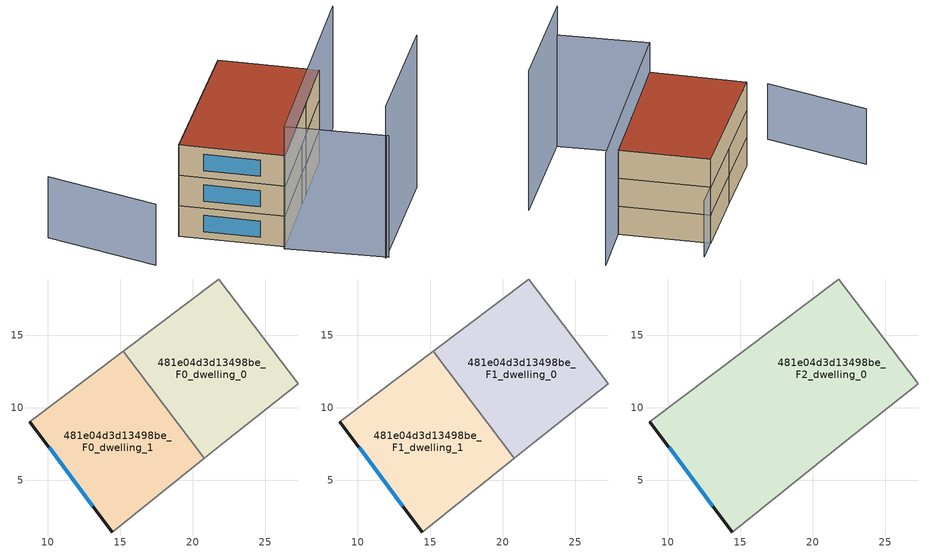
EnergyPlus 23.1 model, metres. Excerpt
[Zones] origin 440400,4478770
481e04d3d13498be_F0_dwelling_0
 floor ground (EU_floor_Construction): 21.79,18.89 27.28,11.68 22.16,7.63 20.78,6.52 15.2,13.91 z0
 wall adiabatic (EU_wall_Construction): 20.78,6.52 22.16,7.63 27.28,11.68 21.79,18.89 15.2,13.91 z0:3
 wall to 481e04d3d13498be_F0_dwelling_1 (EU_wall_Construction): 15.2,13.91 20.78,6.52 z0:3
481e04d3d13498be_F0_dwelling_1
 floor ground (EU_floor_Construction): 15.2,13.91 20.78,6.52 14.46,1.45 8.76,9.05 z0
 wall outside (EU_wall_Construction): 8.76,9.05 14.46,1.45 z0:3
 wall adiabatic (EU_wall_Construction): 15.2,13.91 8.76,9.05 / 14.46,1.45 20.78,6.52 z0:3
 window (EU_Window_Construction): 10.09,7.27 13.12,3.23 z0.7:2.3
481e04d3d13498be_F1_dwelling_0
 floor to 481e04d3d13498be_F0_dwelling_0 (EU_floor_Construction): 21.79,18.89 27.27,11.68 22.16,7.63 20.78,6.52 15.2,13.91 z3
 wall adiabatic (EU_wall_Construction): 20.78,6.52 22.16,7.63 27.28,11.68 21.79,18.89 15.2,13.91 z3:6
 wall to 481e04d3d13498be_F1_dwelling_1 (EU_wall_Construction): 15.2,13.91 20.78,6.52 z3:6
481e04d3d13498be_F1_dwelling_1
 floor to 481e04d3d13498be_F0_dwelling_1 (EU_floor_Construction): 15.2,13.91 20.78,6.52 14.46,1.45 8.76,9.05 z3
 wall outside (EU_wall_Construction): 8.76,9.05 14.46,1.45 z3:6
 wall adiabatic (EU_wall_Construction): 15.2,13.91 8.76,9.05 / 14.46,1.45 20.78,6.52 z3:6
 window (EU_Window_Construction): 10.09,7.27 13.12,3.23 z3.7:5.3
481e04d3d13498be_F2_dwelling_0
 floor to 481e04d3d13498be_F1_dwelling_0 (EU_floor_Construction): 21.79,18.89 27.27,11.68 22.16,7.63 20.78,6.52 15.2,13.91 z6
 floor to 481e04d3d13498be_F1_dwelling_1 (EU_floor_Construction): 15.2,13.91 20.78,6.52 14.46,1.45 8.76,9.05 z6
 wall outside (EU_wall_Construction): 8.76,9.05 14.46,1.45 z6:9
 wall adiabatic (EU_wall_Construction): 14.46,1.45 22.16,7.63 27.28,11.68 21.79,18.89 8.76,9.05 z6:9
 window (EU_Window_Construction): 10.09,7.27 13.12,3.23 z6.7:8.3
 roof outside (EU_roof_Construction): 22.16,7.63 27.28,11.68 21.79,18.89 8.76,9.05 14.46,1.45 z9
shading: 19.68,-5.94 30.53,2.41 z0:15; 20.01,-5.99 14.21,1.26 / 14.21,1.26 32.32,15.76 z0:12; -0.07,16.31 3.67,6.26 / 24.12,20.64 8.83,8.96 z0:6
[Building]
EU S2 Campaign: North Axis=0; Terrain=City; Solar Distribution=FullExterior
[Site:Location]
Madrid: Latitude=40.5; Longitude=-3.5; Time Zone=1; Elevation=609
[SizingPeriod:WeatherFileDays]
AnnualSizingPeriod: Begin Month=1; Begin Day of Month=1; End Month=12; End Day of Month=31; Day of Week for Start Day=Monday; Use Weather File Daylight Saving Period=No; Use Weather File Rain and Snow Indicators=No
[MATERIAL]
EU_InternalMass_Material: Roughness=MediumRough; Thickness=0.1; Conductivity=1; Density=1800; Specific Heat=900; Thermal Absorptance=0.9; Solar Absorptance=0.7; Visible Absorptance=0.7
[MATERIAL:NOMASS] Roughness=MediumRough; Thermal Absorptance=0.9; Solar Absorptance=0.7; Visible Absorptance=0.7
Name | Thermal Resistance
EU_wall_NoMass | 0.419739
EU_roof_NoMass | 0.352165
EU_floor_NoMass | 0.608284
[WINDOWMATERIAL:SIMPLEGLAZINGSYSTEM]
EU_Window_SimpleGlazing: UFactor=4.8352; Solar Heat Gain Coefficient=0.85; Visible Transmittance=0.85
[CONSTRUCTION]
EU_wall_Construction: EU_wall_NoMass
EU_roof_Construction: EU_roof_NoMass
EU_floor_Construction: EU_floor_NoMass
EU_InternalMass_Construction: EU_InternalMass_Material
EU_Window_Construction: EU_Window_SimpleGlazing
[ZONE] Type=1; Multiplier=1; Ceiling Height=autocalculate; Floor Area=autocalculate; Part of Total Floor Area=Yes
Name | Volume
481e04d3d13498be_F0_dwelling_0 | 227.423
481e04d3d13498be_F1_dwelling_0 | 227.422
481e04d3d13498be_F2_dwelling_0 | 454.83
481e04d3d13498be_F0_dwelling_1; 481e04d3d13498be_F1_dwelling_1 | 227.407
[INTERNALMASS] Construction=EU_InternalMass_Construction
Name | Zone or ZoneList | Surface Area
481e04d3d13498be_F0_dwelling_0_EU_InternalMass | 481e04d3d13498be_F0_dwelling_0 | 75.8067
481e04d3d13498be_F0_dwelling_1_EU_InternalMass | 481e04d3d13498be_F0_dwelling_1 | 75.8034
481e04d3d13498be_F1_dwelling_0_EU_InternalMass | 481e04d3d13498be_F1_dwelling_0 | 75.8067
481e04d3d13498be_F1_dwelling_1_EU_InternalMass | 481e04d3d13498be_F1_dwelling_1 | 75.8034
481e04d3d13498be_F2_dwelling_0_EU_InternalMass | 481e04d3d13498be_F2_dwelling_0 | 151.617
[OTHEREQUIPMENT] Fuel Type=Electricity; Design Level Calculation Method=Watts/Area; Power per Zone Floor Area=1; Fraction Latent=0; Fraction Radiant=0; Fraction Lost=0; Carbon Dioxide Generation Rate=0; EndUse Subcategory=EU_Step8_InternalGains
Name | Zone or ZoneList or Space or SpaceList | Schedule
EU_Step8_InternalGain_481e04d3d13498be_F0_dwelling_0_f000 | 481e04d3d13498be_F0_dwelling_0 | EU_Step8_GainSchedule_481e04d3d13498be_F0_dwelling_0_f000
EU_Step8_InternalGain_481e04d3d13498be_F0_dwelling_1_f000 | 481e04d3d13498be_F0_dwelling_1 | EU_Step8_GainSchedule_481e04d3d13498be_F0_dwelling_1_f000
EU_Step8_InternalGain_481e04d3d13498be_F1_dwelling_0_f000 | 481e04d3d13498be_F1_dwelling_0 | EU_Step8_GainSchedule_481e04d3d13498be_F1_dwelling_0_f000
EU_Step8_InternalGain_481e04d3d13498be_F1_dwelling_1_f000 | 481e04d3d13498be_F1_dwelling_1 | EU_Step8_GainSchedule_481e04d3d13498be_F1_dwelling_1_f000
EU_Step8_InternalGain_481e04d3d13498be_F2_dwelling_0_f000 | 481e04d3d13498be_F2_dwelling_0 | EU_Step8_GainSchedule_481e04d3d13498be_F2_dwelling_0_f000
[ZONEVENTILATION:DESIGNFLOWRATE] Schedule=EU_AlwaysOn; Design Flow Rate Calculation Method=AirChanges/Hour; Air Changes per Hour=0.703302; Ventilation Type=Natural; Fan Pressure Rise=0; Fan Total Efficiency=1; Constant Term Coefficient=1; Temperature Term Coefficient=0; Velocity Term Coefficient=0; Velocity Squared Term Coefficient=0; Minimum Indoor Temperature=-100; Maximum Indoor Temperature=100; Delta Temperature=-100; Minimum Outdoor Temperature=-100; Maximum Outdoor Temperature=100; Maximum Wind Speed=40
Name | Zone or ZoneList or Space or SpaceList
EU_ConstantAir_481e04d3d13498be_F0_dwelling_0 | 481e04d3d13498be_F0_dwelling_0
EU_ConstantAir_481e04d3d13498be_F0_dwelling_1 | 481e04d3d13498be_F0_dwelling_1
EU_ConstantAir_481e04d3d13498be_F1_dwelling_0 | 481e04d3d13498be_F1_dwelling_0
EU_ConstantAir_481e04d3d13498be_F1_dwelling_1 | 481e04d3d13498be_F1_dwelling_1
EU_ConstantAir_481e04d3d13498be_F2_dwelling_0 | 481e04d3d13498be_F2_dwelling_0
[HVACTEMPLATE:THERMOSTAT] Constant Heating Setpoint=20; Constant Cooling Setpoint=50
EU_HeatOnly_481e04d3d13498be_F0_dwelling_0; EU_HeatOnly_481e04d3d13498be_F0_dwelling_1; EU_HeatOnly_481e04d3d13498be_F1_dwelling_0; EU_HeatOnly_481e04d3d13498be_F1_dwelling_1; EU_HeatOnly_481e04d3d13498be_F2_dwelling_0
[HVACTEMPLATE:ZONE:IDEALLOADSAIRSYSTEM] System Availability Schedule=EU_AlwaysOn; Maximum Heating Supply Air Temperature=50; Minimum Cooling Supply Air Temperature=13; Maximum Heating Supply Air Humidity Ratio=0.0156; Minimum Cooling Supply Air Humidity Ratio=0.0077; Heating Limit=NoLimit; Cooling Limit=NoLimit; Heating Availability Schedule=EU_AlwaysOn; Cooling Availability Schedule=EU_CoolingOff; Dehumidification Control Type=ConstantSensibleHeatRatio; Cooling Sensible Heat Ratio=0.7; Dehumidification Setpoint=60; Humidification Control Type=None; Humidification Setpoint=30; Outdoor Air Method=None; Outdoor Air Flow Rate per Person=0.00944; Outdoor Air Flow Rate per Zone Floor Area=0; Outdoor Air Flow Rate per Zone=0; Demand Controlled Ventilation Type=None; Outdoor Air Economizer Type=NoEconomizer; Heat Recovery Type=None; Sensible Heat Recovery Effectiveness=0.7; Latent Heat Recovery Effectiveness=0.65
Name | Template Thermostat
481e04d3d13498be_F0_dwelling_0 | EU_HeatOnly_481e04d3d13498be_F0_dwelling_0
481e04d3d13498be_F0_dwelling_1 | EU_HeatOnly_481e04d3d13498be_F0_dwelling_1
481e04d3d13498be_F1_dwelling_0 | EU_HeatOnly_481e04d3d13498be_F1_dwelling_0
481e04d3d13498be_F1_dwelling_1 | EU_HeatOnly_481e04d3d13498be_F1_dwelling_1
481e04d3d13498be_F2_dwelling_0 | EU_HeatOnly_481e04d3d13498be_F2_dwelling_0
[SIZING:ZONE] Zone Cooling Design Supply Air Temperature Input Method=SupplyAirTemperature; Zone Cooling Design Supply Air Temperature=13; Zone Heating Design Supply Air Temperature Input Method=SupplyAirTemperature; Zone Heating Design Supply Air Temperature=50; Zone Cooling Design Supply Air Humidity Ratio=0.008; Zone Heating Design Supply Air Humidity Ratio=0.008; Cooling Design Air Flow Method=DesignDay; Cooling Design Air Flow Rate=0; Cooling Minimum Air Flow per Zone Floor Area=0.000762; Cooling Minimum Air Flow=0; Cooling Minimum Air Flow Fraction=0.2; Heating Design Air Flow Method=DesignDay; Heating Design Air Flow Rate=0; Heating Maximum Air Flow per Zone Floor Area=0.002032; Heating Maximum Air Flow=0.141576; Heating Maximum Air Flow Fraction=0.3; Account for Dedicated Outdoor Air System=No; Dedicated Outdoor Air System Control Strategy=NeutralSupplyAir; Dedicated Outdoor Air Low Setpoint Temperature for Design=autosize; Dedicated Outdoor Air High Setpoint Temperature for Design=autosize; Zone Load Sizing Method=Sensible Load Only No Latent Load; Zone Latent Cooling Design Supply Air Humidity Ratio Input Method=HumidityRatioDifference; Zone Cooling Design Supply Air Humidity Ratio Difference=0.005; Zone Latent Heating Design Supply Air Humidity Ratio Input Method=HumidityRatioDifference; Zone Humidification Design Supply Air Humidity Ratio Difference=0.005
481e04d3d13498be_F0_dwelling_0; 481e04d3d13498be_F0_dwelling_1; 481e04d3d13498be_F1_dwelling_0; 481e04d3d13498be_F1_dwelling_1; 481e04d3d13498be_F2_dwelling_0
[SCHEDULE:CONSTANT]
Name | Hourly Value
EU_AlwaysOn | 1
EU_CoolingOff | 0
[SCHEDULE:FILE] Column Number=1; Rows to Skip at Top=0; Number of Hours of Data=8760; Column Separator=Comma; Interpolate to Timestep=No; Minutes per Item=60; Adjust Schedule for Daylight Savings=Yes
Name | File
EU_Step8_GainSchedule_481e04d3d13498be_F0_dwelling_0_f000 | ../../schedules/481e04d3d13498be/481e04d3d13498be_F0_dwelling_0_f000_gain.csv
EU_Step8_GainSchedule_481e04d3d13498be_F0_dwelling_1_f000 | ../../schedules/481e04d3d13498be/481e04d3d13498be_F0_dwelling_1_f000_gain.csv
EU_Step8_GainSchedule_481e04d3d13498be_F1_dwelling_0_f000 | ../../schedules/481e04d3d13498be/481e04d3d13498be_F1_dwelling_0_f000_gain.csv
EU_Step8_GainSchedule_481e04d3d13498be_F1_dwelling_1_f000 | ../../schedules/481e04d3d13498be/481e04d3d13498be_F1_dwelling_1_f000_gain.csv
EU_Step8_GainSchedule_481e04d3d13498be_F2_dwelling_0_f000 | ../../schedules/481e04d3d13498be/481e04d3d13498be_F2_dwelling_0_f000_gain.csv
